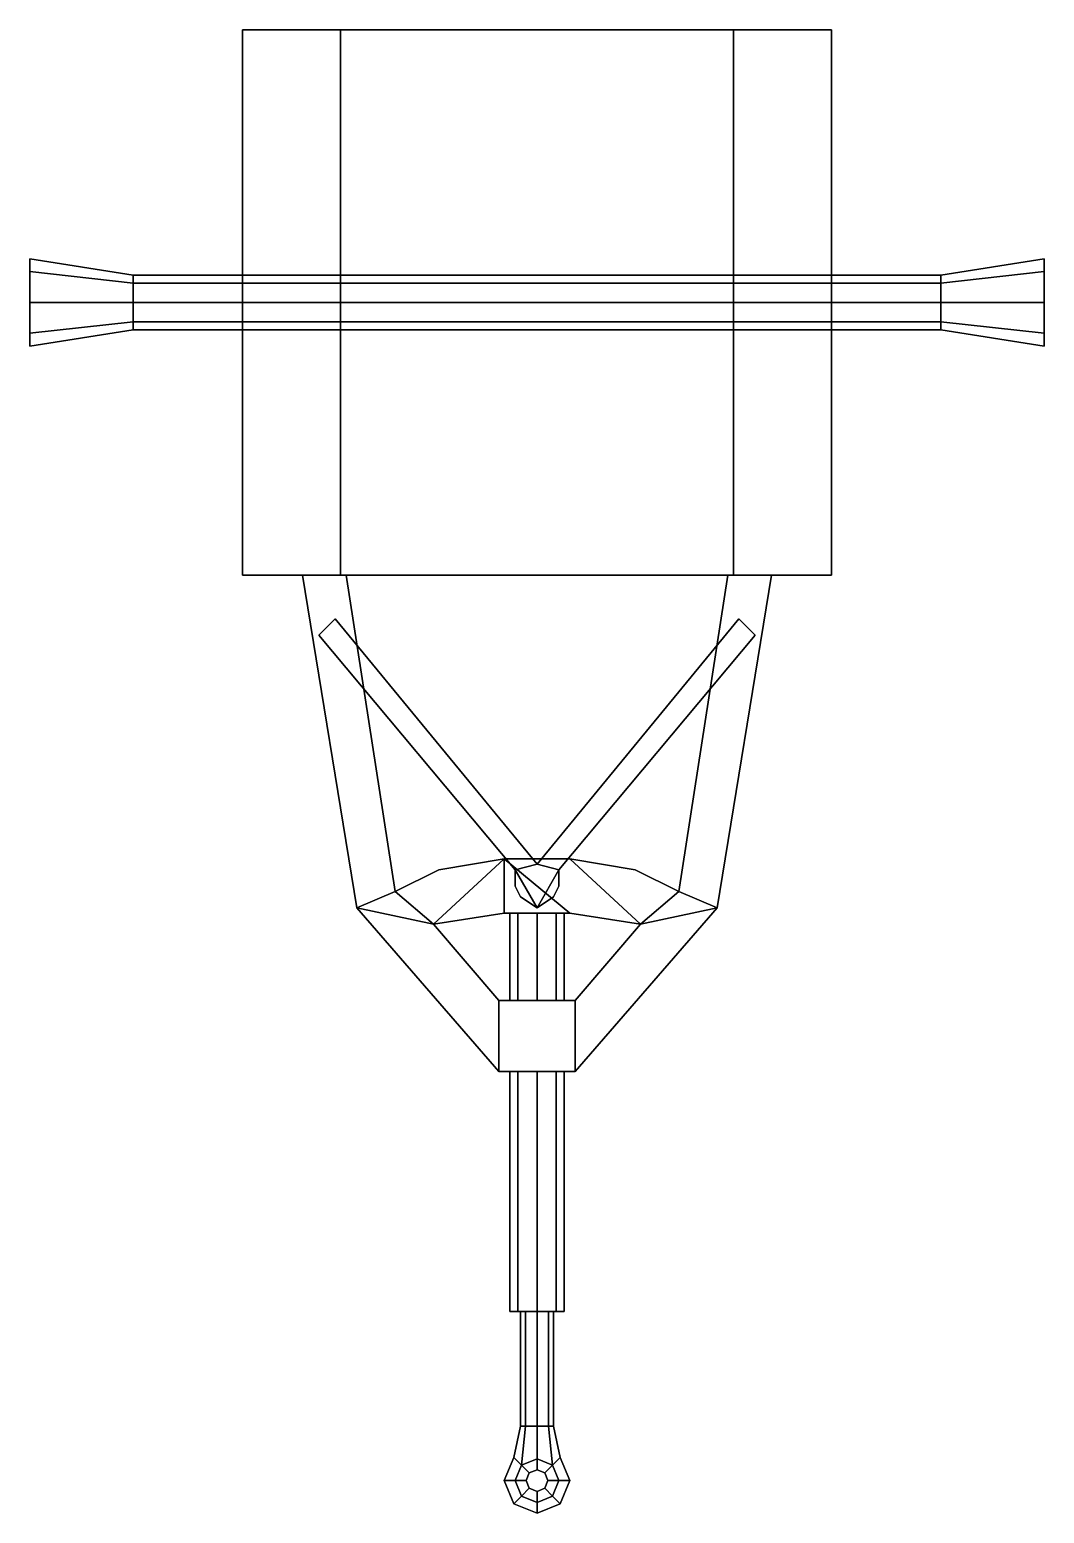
# Model space of a CAD drawing. Extents: x -0.93 to 0.93, y -2.22 to 0.5.
import ezdxf

# ---------------------------------------------------------------- set-up
doc = ezdxf.new("R2010")
doc.units = 0
doc.layers.add('LIMBER', color=2, linetype='CONTINUOUS')

msp = doc.modelspace()

# ---------------------------------------------------------------- linework, layer by layer
at = {"layer": 'LIMBER'}
for points in [[(0.54, 0.5, 0.34), (0.54, 0.5, 0.16), (-0.54, 0.5, 0.16), (-0.54, 0.5, 0.34)], [(-0.54, 0.5, 0.16), (-0.54, -0.5, 0.16), (-0.54, -0.5, 0.34), (-0.54, 0.5, 0.34)], [(-0.54, 0.5, 0.34), (-0.54, -0.5, 0.34), (0.54, -0.5, 0.34), (0.54, 0.5, 0.34)], [(-0.54, 0.5, 0.16), (-0.36, 0.5, 0.16), (-0.36, 0.05), (-0.54, 0.05)], [(-0.54, 0.05), (-0.54, -0.05), (-0.54, -0.5, 0.16), (-0.54, 0.5, 0.16)], [(0.36, 0.5, 0.16), (0.36, -0.5, 0.16), (-0.36, -0.5, 0.16), (-0.36, 0.5, 0.16)], [(-0.36, 0.5, 0.16), (-0.36, -0.5, 0.16), (-0.36, -0.05), (-0.36, 0.05)], [(0.36, 0.5, 0.16), (0.54, 0.5, 0.16), (0.54, 0.05), (0.36, 0.05)], [(0.36, 0.05), (0.36, -0.05), (0.36, -0.5, 0.16), (0.36, 0.5, 0.16)], [(0.54, -0.5, 0.34), (0.54, -0.5, 0.16), (0.54, 0.5, 0.16), (0.54, 0.5, 0.34)], [(0.54, 0.5, 0.16), (0.54, -0.5, 0.16), (0.54, -0.05), (0.54, 0.05)], [(-0.93, 0.08), (-0.93, 0.0566, 0.0566), (-0.74, 0.0354, 0.0354), (-0.74, 0.05)], [(-0.93, 0.0566, -0.0566), (-0.93, 0.08), (-0.74, 0.05), (-0.74, 0.0354, -0.0354)], [(-0.93, 0.0566, 0.0566), (-0.93, 0, 0.08), (-0.74, 0, 0.05), (-0.74, 0.0354, 0.0354)], [(-0.93, 0, -0.08), (-0.93, 0.0566, -0.0566), (-0.74, 0.0354, -0.0354), (-0.74, 0, -0.05)], [(0.93, 0.0566, 0.0566), (0.93, 0.08), (0.74, 0.05), (0.74, 0.0354, 0.0354)], [(0.93, 0.08), (0.93, 0.0566, -0.0566), (0.74, 0.0354, -0.0354), (0.74, 0.05)], [(0.93, 0, 0.08), (0.93, 0.0566, 0.0566), (0.74, 0.0354, 0.0354), (0.74, 0, 0.05)], [(0.93, 0.0566, -0.0566), (0.93, 0, -0.08), (0.74, 0, -0.05), (0.74, 0.0354, -0.0354)], [(0.74, 0.0354, 0.0354), (0.74, 0.05), (-0.74, 0.05), (-0.74, 0.0354, 0.0354)], [(0.74, 0.05), (0.74, 0.0354, -0.0354), (-0.74, 0.0354, -0.0354), (-0.74, 0.05)], [(0.74, 0, 0.05), (0.74, 0.0354, 0.0354), (-0.74, 0.0354, 0.0354), (-0.74, 0, 0.05)], [(0.74, 0.0354, -0.0354), (0.74, 0, -0.05), (-0.74, 0, -0.05), (-0.74, 0.0354, -0.0354)], [(-0.93, 0, 0.08), (-0.93, -0.0566, 0.0566), (-0.74, -0.0354, 0.0354), (-0.74, 0, 0.05)], [(-0.93, -0.0566, -0.0566), (-0.93, 0, -0.08), (-0.74, 0, -0.05), (-0.74, -0.0354, -0.0354)], [(0.74, -0.0354, 0.0354), (0.74, 0, 0.05), (-0.74, 0, 0.05), (-0.74, -0.0354, 0.0354)], [(0.74, 0, -0.05), (0.74, -0.0354, -0.0354), (-0.74, -0.0354, -0.0354), (-0.74, 0, -0.05)], [(0.93, -0.0566, 0.0566), (0.93, 0, 0.08), (0.74, 0, 0.05), (0.74, -0.0354, 0.0354)], [(0.93, 0, -0.08), (0.93, -0.0566, -0.0566), (0.74, -0.0354, -0.0354), (0.74, 0, -0.05)], [(-0.93, -0.0566, 0.0566), (-0.93, -0.08), (-0.74, -0.05), (-0.74, -0.0354, 0.0354)], [(-0.93, -0.08), (-0.93, -0.0566, -0.0566), (-0.74, -0.0354, -0.0354), (-0.74, -0.05)], [(0.74, -0.05), (0.74, -0.0354, 0.0354), (-0.74, -0.0354, 0.0354), (-0.74, -0.05)], [(0.74, -0.0354, -0.0354), (0.74, -0.05), (-0.74, -0.05), (-0.74, -0.0354, -0.0354)], [(-0.54, -0.05), (-0.36, -0.05), (-0.36, -0.5, 0.16), (-0.54, -0.5, 0.16)], [(0.36, -0.05), (0.54, -0.05), (0.54, -0.5, 0.16), (0.36, -0.5, 0.16)], [(0.93, -0.08), (0.93, -0.0566, 0.0566), (0.74, -0.0354, 0.0354), (0.74, -0.05)], [(0.93, -0.0566, -0.0566), (0.93, -0.08), (0.74, -0.05), (0.74, -0.0354, -0.0354)], [(-0.54, -0.5, 0.34), (-0.54, -0.5, 0.16), (0.54, -0.5, 0.16), (0.54, -0.5, 0.34)], [(-0.33, -1.11, 0.18), (-0.33, -1.11, 0.33), (-0.43, -0.5, 0.33), (-0.43, -0.5, 0.18)], [(-0.43, -0.5, 0.33), (-0.33, -1.11, 0.33), (-0.26, -1.08, 0.33), (-0.35, -0.5, 0.33)], [(-0.35, -0.5, 0.18), (-0.26, -1.08, 0.18), (-0.33, -1.11, 0.18), (-0.43, -0.5, 0.18)], [(-0.35, -0.5, 0.33), (-0.26, -1.08, 0.33), (-0.26, -1.08, 0.18), (-0.35, -0.5, 0.18)], [(0.35, -0.5, 0.33), (0.26, -1.08, 0.33), (0.33, -1.11, 0.33), (0.43, -0.5, 0.33)], [(0.43, -0.5, 0.18), (0.33, -1.11, 0.18), (0.26, -1.08, 0.18), (0.35, -0.5, 0.18)], [(0.35, -0.5, 0.18), (0.26, -1.08, 0.18), (0.26, -1.08, 0.33), (0.35, -0.5, 0.33)], [(0.33, -1.11, 0.33), (0.33, -1.11, 0.18), (0.43, -0.5, 0.18), (0.43, -0.5, 0.33)], [(-0.37, -0.58, 0.33), (0, -1.03, 0.33), (-0.04, -1.04, 0.33), (-0.4, -0.61, 0.33)], [(-0.4, -0.61, 0.33), (-0.4, -0.61, 0.38), (-0.37, -0.58, 0.38), (-0.37, -0.58, 0.33)], [(-0.4, -0.61, 0.38), (-0.04, -1.04, 0.38), (0, -1.03, 0.38), (-0.37, -0.58, 0.38)], [(-0.37, -0.58, 0.38), (0, -1.03, 0.38), (0, -1.03, 0.33), (-0.37, -0.58, 0.33)], [(0.37, -0.58, 0.38), (0, -1.03, 0.38), (0.04, -1.04, 0.38), (0.4, -0.61, 0.38)], [(0.37, -0.58, 0.33), (0, -1.03, 0.33), (0, -1.03, 0.38), (0.37, -0.58, 0.38)], [(0.4, -0.61, 0.33), (0.04, -1.04, 0.33), (0, -1.03, 0.33), (0.37, -0.58, 0.33)], [(0.4, -0.61, 0.38), (0.4, -0.61, 0.33), (0.37, -0.58, 0.33), (0.37, -0.58, 0.38)], [(-0.04, -1.04, 0.33), (-0.04, -1.04, 0.38), (-0.4, -0.61, 0.38), (-0.4, -0.61, 0.33)], [(0.04, -1.04, 0.38), (0.04, -1.04, 0.33), (0.4, -0.61, 0.33), (0.4, -0.61, 0.38)], [(-0.26, -1.08, 0.33), (-0.19, -1.14, 0.33), (-0.06, -1.02, 0.33), (-0.18, -1.04, 0.33)], [(-0.18, -1.04, 0.18), (-0.06, -1.02, 0.18), (-0.19, -1.14, 0.18), (-0.26, -1.08, 0.18)], [(-0.06, -1.02, 0.18), (-0.06, -1.02, 0.33), (-0.19, -1.14, 0.33), (-0.19, -1.14, 0.18)], [(-0.06, -1.02, 0.18), (-0.06, -1.12, 0.18), (-0.06, -1.12, 0.18), (-0.19, -1.14, 0.18)], [(-0.19, -1.14, 0.33), (-0.06, -1.12, 0.33), (-0.06, -1.12, 0.33), (-0.06, -1.02, 0.33)], [(-0.19, -1.14, 0.18), (-0.19, -1.14, 0.33), (-0.06, -1.02, 0.33), (-0.06, -1.02, 0.18)], [(-0.18, -1.04, 0.33), (-0.06, -1.02, 0.33), (-0.06, -1.02, 0.18), (-0.18, -1.04, 0.18)], [(0.06, -1.02, 0.33), (-0.06, -1.02, 0.33), (0.06, -1.12, 0.33), (0.19, -1.14, 0.33)], [(0.19, -1.14, 0.18), (0.06, -1.12, 0.18), (-0.06, -1.02, 0.18), (0.06, -1.02, 0.18)], [(0.06, -1.02, 0.18), (-0.06, -1.02, 0.18), (-0.06, -1.02, 0.33), (0.06, -1.02, 0.33)], [(-0.06, -1.02, 0.33), (-0.06, -1.02, 0.18), (0.06, -1.12, 0.18), (0.06, -1.12, 0.33)], [(0.06, -1.12, 0.33), (0.06, -1.12, 0.18), (-0.06, -1.02, 0.18), (-0.06, -1.02, 0.33)], [(0.06, -1.12, 0.18), (-0.06, -1.12, 0.18), (-0.06, -1.02, 0.18)], [(-0.06, -1.02, 0.33), (-0.06, -1.02, 0.33), (-0.06, -1.12, 0.33), (0.06, -1.12, 0.33)], [(-0.04, -1.04, 0.38), (0, -1.11, 0.38), (0.04, -1.04, 0.38), (0, -1.03, 0.38)], [(0.19, -1.14, 0.33), (0.19, -1.14, 0.18), (0.06, -1.02, 0.18), (0.06, -1.02, 0.33)], [(0.18, -1.04, 0.33), (0.06, -1.02, 0.33), (0.19, -1.14, 0.33), (0.26, -1.08, 0.33)], [(0.06, -1.02, 0.33), (0.06, -1.02, 0.18), (0.19, -1.14, 0.18), (0.19, -1.14, 0.33)], [(0.26, -1.08, 0.18), (0.19, -1.14, 0.18), (0.06, -1.02, 0.18), (0.18, -1.04, 0.18)], [(0.18, -1.04, 0.18), (0.06, -1.02, 0.18), (0.06, -1.02, 0.33), (0.18, -1.04, 0.33)], [(-0.26, -1.08, 0.18), (-0.26, -1.08, 0.33), (-0.18, -1.04, 0.33), (-0.18, -1.04, 0.18)], [(-0.04, -1.07, 0.33), (-0.04, -1.07, 0.38), (-0.04, -1.04, 0.38), (-0.04, -1.04, 0.33)], [(-0.04, -1.07, 0.38), (-0.03, -1.09, 0.38), (0, -1.11, 0.38), (-0.04, -1.04, 0.38)], [(0.04, -1.04, 0.38), (0, -1.11, 0.38), (0.03, -1.09, 0.38), (0.04, -1.07, 0.38)], [(0.04, -1.07, 0.38), (0.04, -1.07, 0.33), (0.04, -1.04, 0.33), (0.04, -1.04, 0.38)], [(0.26, -1.08, 0.33), (0.26, -1.08, 0.18), (0.18, -1.04, 0.18), (0.18, -1.04, 0.33)], [(-0.26, -1.08, 0.18), (-0.26, -1.08, 0.33), (-0.33, -1.11, 0.33), (-0.33, -1.11, 0.18)], [(-0.33, -1.11, 0.18), (-0.33, -1.11, 0.33), (-0.26, -1.08, 0.33), (-0.26, -1.08, 0.18)], [(-0.26, -1.08, 0.18), (-0.19, -1.14, 0.18), (-0.33, -1.11, 0.18)], [(-0.33, -1.11, 0.33), (-0.33, -1.11, 0.33), (-0.19, -1.14, 0.33), (-0.26, -1.08, 0.33)], [(-0.03, -1.09, 0.33), (-0.03, -1.09, 0.38), (-0.04, -1.07, 0.38), (-0.04, -1.07, 0.33)], [(0.03, -1.09, 0.38), (0.03, -1.09, 0.33), (0.04, -1.07, 0.33), (0.04, -1.07, 0.38)], [(0.26, -1.08, 0.33), (0.19, -1.14, 0.33), (0.33, -1.11, 0.33)], [(0.33, -1.11, 0.18), (0.33, -1.11, 0.18), (0.19, -1.14, 0.18), (0.26, -1.08, 0.18)], [(-0.19, -1.14, 0.18), (-0.07, -1.28, 0.18), (-0.07, -1.41, 0.18), (-0.33, -1.11, 0.18)], [(-0.33, -1.11, 0.33), (-0.07, -1.41, 0.33), (-0.07, -1.28, 0.33), (-0.19, -1.14, 0.33)], [(-0.07, -1.41, 0.18), (-0.07, -1.41, 0.33), (-0.33, -1.11, 0.33), (-0.33, -1.11, 0.18)], [(0, -1.11, 0.33), (0, -1.11, 0.38), (-0.03, -1.09, 0.38), (-0.03, -1.09, 0.33)], [(0, -1.11, 0.38), (0, -1.11, 0.33), (0.03, -1.09, 0.33), (0.03, -1.09, 0.38)], [(0.33, -1.11, 0.18), (0.07, -1.41, 0.18), (0.07, -1.28, 0.18), (0.19, -1.14, 0.18)], [(0.07, -1.41, 0.33), (0.07, -1.41, 0.18), (0.33, -1.11, 0.18), (0.33, -1.11, 0.33)], [(0.19, -1.14, 0.33), (0.07, -1.28, 0.33), (0.07, -1.41, 0.33), (0.33, -1.11, 0.33)], [(-0.06, -1.12, 0.18), (-0.06, -1.12, 0.33), (-0.19, -1.14, 0.33), (-0.19, -1.14, 0.18)], [(-0.19, -1.14, 0.33), (-0.07, -1.28, 0.33), (-0.07, -1.28, 0.18), (-0.19, -1.14, 0.18)], [(-0.06, -1.12, 0.33), (-0.06, -1.12, 0.18), (0.06, -1.12, 0.18), (0.06, -1.12, 0.33)], [(-0.0354, -1.12, 0.2954), (-0.05, -1.12, 0.26), (-0.05, -1.28, 0.26), (-0.0354, -1.28, 0.2954)], [(-0.05, -1.12, 0.26), (-0.0354, -1.12, 0.2246), (-0.0354, -1.28, 0.2246), (-0.05, -1.28, 0.26)], [(0, -1.12, 0.31), (-0.0354, -1.12, 0.2954), (-0.0354, -1.28, 0.2954), (0, -1.28, 0.31)], [(-0.0354, -1.12, 0.2246), (0, -1.12, 0.21), (0, -1.28, 0.21), (-0.0354, -1.28, 0.2246)], [(0, -1.12, 0.21), (0.0354, -1.12, 0.2246), (0.0354, -1.28, 0.2246), (0, -1.28, 0.21)], [(0.0354, -1.12, 0.2954), (0, -1.12, 0.31), (0, -1.28, 0.31), (0.0354, -1.28, 0.2954)], [(0.0354, -1.12, 0.2246), (0.05, -1.12, 0.26), (0.05, -1.28, 0.26), (0.0354, -1.28, 0.2246)], [(0.05, -1.12, 0.26), (0.0354, -1.12, 0.2954), (0.0354, -1.28, 0.2954), (0.05, -1.28, 0.26)], [(0.06, -1.12, 0.33), (0.06, -1.12, 0.18), (0.19, -1.14, 0.18), (0.19, -1.14, 0.33)], [(0.19, -1.14, 0.18), (0.07, -1.28, 0.18), (0.07, -1.28, 0.33), (0.19, -1.14, 0.33)], [(-0.07, -1.41, 0.33), (0.07, -1.41, 0.33), (0.07, -1.28, 0.33), (-0.07, -1.28, 0.33)], [(-0.07, -1.28, 0.33), (0.07, -1.28, 0.33), (0.07, -1.28, 0.18), (-0.07, -1.28, 0.18)], [(-0.07, -1.28, 0.18), (0.07, -1.28, 0.18), (0.07, -1.41, 0.18), (-0.07, -1.41, 0.18)], [(0.07, -1.41, 0.18), (0.07, -1.41, 0.33), (-0.07, -1.41, 0.33), (-0.07, -1.41, 0.18)], [(-0.0354, -1.41, 0.2954), (-0.05, -1.41, 0.26), (-0.05, -1.85, 0.26), (-0.0354, -1.85, 0.2954)], [(-0.05, -1.41, 0.26), (-0.0354, -1.41, 0.2246), (-0.0354, -1.85, 0.2246), (-0.05, -1.85, 0.26)], [(0, -1.41, 0.31), (-0.0354, -1.41, 0.2954), (-0.0354, -1.85, 0.2954), (0, -1.85, 0.31)], [(-0.0354, -1.41, 0.2246), (0, -1.41, 0.21), (0, -1.85, 0.21), (-0.0354, -1.85, 0.2246)], [(0, -1.41, 0.21), (0.0354, -1.41, 0.2246), (0.0354, -1.85, 0.2246), (0, -1.85, 0.21)], [(0.0354, -1.41, 0.2954), (0, -1.41, 0.31), (0, -1.85, 0.31), (0.0354, -1.85, 0.2954)], [(0.0354, -1.41, 0.2246), (0.05, -1.41, 0.26), (0.05, -1.85, 0.26), (0.0354, -1.85, 0.2246)], [(0.05, -1.41, 0.26), (0.0354, -1.41, 0.2954), (0.0354, -1.85, 0.2954), (0.05, -1.85, 0.26)], [(-0.0212, -1.85, 0.2812), (-0.03, -1.85, 0.26), (-0.03, -2.06, 0.26), (-0.0212, -2.06, 0.2812)], [(-0.03, -1.85, 0.26), (-0.0212, -1.85, 0.2388), (-0.0212, -2.06, 0.2388), (-0.03, -2.06, 0.26)], [(0, -1.85, 0.29), (-0.0212, -1.85, 0.2812), (-0.0212, -2.06, 0.2812), (0, -2.06, 0.29)], [(-0.0212, -1.85, 0.2388), (0, -1.85, 0.23), (0, -2.06, 0.23), (-0.0212, -2.06, 0.2388)], [(0, -1.85, 0.23), (0.0212, -1.85, 0.2388), (0.0212, -2.06, 0.2388), (0, -2.06, 0.23)], [(0.0212, -1.85, 0.2812), (0, -1.85, 0.29), (0, -2.06, 0.29), (0.0212, -2.06, 0.2812)], [(0.0212, -1.85, 0.2388), (0.03, -1.85, 0.26), (0.03, -2.06, 0.26), (0.0212, -2.06, 0.2388)], [(0.03, -1.85, 0.26), (0.0212, -1.85, 0.2812), (0.0212, -2.06, 0.2812), (0.03, -2.06, 0.26)], [(-0.03, -2.06, 0.26), (-0.0212, -2.06, 0.2388), (-0.0283, -2.1317, 0.24), (-0.0424, -2.1176, 0.26)], [(-0.0212, -2.06, 0.2812), (-0.03, -2.06, 0.26), (-0.0424, -2.1176, 0.26), (-0.0283, -2.1317, 0.28)], [(-0.0212, -2.06, 0.2388), (0, -2.06, 0.23), (0, -2.12, 0.24), (-0.0283, -2.1317, 0.24)], [(-0.0283, -2.1317, 0.28), (0, -2.12, 0.28), (0, -2.06, 0.29), (-0.0212, -2.06, 0.2812)], [(0, -2.06, 0.23), (0.0212, -2.06, 0.2388), (0.0283, -2.1317, 0.24), (0, -2.12, 0.24)], [(0, -2.12, 0.28), (0.0283, -2.1317, 0.28), (0.0212, -2.06, 0.2812), (0, -2.06, 0.29)], [(0.0424, -2.1176, 0.26), (0.0283, -2.1317, 0.24), (0.0212, -2.06, 0.2388), (0.03, -2.06, 0.26)], [(0.0283, -2.1317, 0.28), (0.0424, -2.1176, 0.26), (0.03, -2.06, 0.26), (0.0212, -2.06, 0.2812)], [(-0.0283, -2.1317, 0.28), (-0.0424, -2.1176, 0.26), (-0.06, -2.16, 0.26), (-0.04, -2.16, 0.28)], [(-0.0424, -2.1176, 0.26), (-0.0283, -2.1317, 0.24), (-0.04, -2.16, 0.24), (-0.06, -2.16, 0.26)], [(0, -2.12, 0.24), (0, -2.14, 0.26), (-0.0141, -2.1459, 0.26), (-0.0283, -2.1317, 0.24)], [(0, -2.14, 0.26), (0, -2.12, 0.28), (-0.0283, -2.1317, 0.28), (-0.0141, -2.1459, 0.26)], [(0.0283, -2.1317, 0.24), (0.0141, -2.1459, 0.26), (0, -2.14, 0.26), (0, -2.12, 0.24)], [(0.0141, -2.1459, 0.26), (0.0283, -2.1317, 0.28), (0, -2.12, 0.28), (0, -2.14, 0.26)], [(0.04, -2.16, 0.28), (0.06, -2.16, 0.26), (0.0424, -2.1176, 0.26), (0.0283, -2.1317, 0.28)], [(0.06, -2.16, 0.26), (0.04, -2.16, 0.24), (0.0283, -2.1317, 0.24), (0.0424, -2.1176, 0.26)], [(-0.0283, -2.1317, 0.24), (-0.0141, -2.1459, 0.26), (-0.02, -2.16, 0.26), (-0.04, -2.16, 0.24)], [(-0.0141, -2.1459, 0.26), (-0.0283, -2.1317, 0.28), (-0.04, -2.16, 0.28), (-0.02, -2.16, 0.26)], [(0.04, -2.16, 0.24), (0.02, -2.16, 0.26), (0.0141, -2.1459, 0.26), (0.0283, -2.1317, 0.24)], [(0.02, -2.16, 0.26), (0.04, -2.16, 0.28), (0.0283, -2.1317, 0.28), (0.0141, -2.1459, 0.26)], [(-0.04, -2.16, 0.28), (-0.06, -2.16, 0.26), (-0.0424, -2.2024, 0.26), (-0.0283, -2.1883, 0.28)], [(-0.06, -2.16, 0.26), (-0.04, -2.16, 0.24), (-0.0283, -2.1883, 0.24), (-0.0424, -2.2024, 0.26)], [(-0.04, -2.16, 0.24), (-0.02, -2.16, 0.26), (-0.0141, -2.1741, 0.26), (-0.0283, -2.1883, 0.24)], [(-0.02, -2.16, 0.26), (-0.04, -2.16, 0.28), (-0.0283, -2.1883, 0.28), (-0.0141, -2.1741, 0.26)], [(-0.0283, -2.1883, 0.24), (-0.0141, -2.1741, 0.26), (0, -2.18, 0.26), (0, -2.2, 0.24)], [(-0.0141, -2.1741, 0.26), (-0.0283, -2.1883, 0.28), (0, -2.2, 0.28), (0, -2.18, 0.26)], [(0, -2.2, 0.24), (0, -2.18, 0.26), (0.0141, -2.1741, 0.26), (0.0283, -2.1883, 0.24)], [(0, -2.18, 0.26), (0, -2.2, 0.28), (0.0283, -2.1883, 0.28), (0.0141, -2.1741, 0.26)], [(0.0283, -2.1883, 0.24), (0.0141, -2.1741, 0.26), (0.02, -2.16, 0.26), (0.04, -2.16, 0.24)], [(0.0141, -2.1741, 0.26), (0.0283, -2.1883, 0.28), (0.04, -2.16, 0.28), (0.02, -2.16, 0.26)], [(0.0283, -2.1883, 0.28), (0.0424, -2.2024, 0.26), (0.06, -2.16, 0.26), (0.04, -2.16, 0.28)], [(0.0424, -2.2024, 0.26), (0.0283, -2.1883, 0.24), (0.04, -2.16, 0.24), (0.06, -2.16, 0.26)], [(-0.0283, -2.1883, 0.28), (-0.0424, -2.2024, 0.26), (0, -2.22, 0.26), (0, -2.2, 0.28)], [(-0.0424, -2.2024, 0.26), (-0.0283, -2.1883, 0.24), (0, -2.2, 0.24), (0, -2.22, 0.26)], [(0, -2.2, 0.28), (0, -2.22, 0.26), (0.0424, -2.2024, 0.26), (0.0283, -2.1883, 0.28)], [(0, -2.22, 0.26), (0, -2.2, 0.24), (0.0283, -2.1883, 0.24), (0.0424, -2.2024, 0.26)]]:
    msp.add_3dface(points, dxfattribs=at)

doc.saveas('drawing.dxf')
